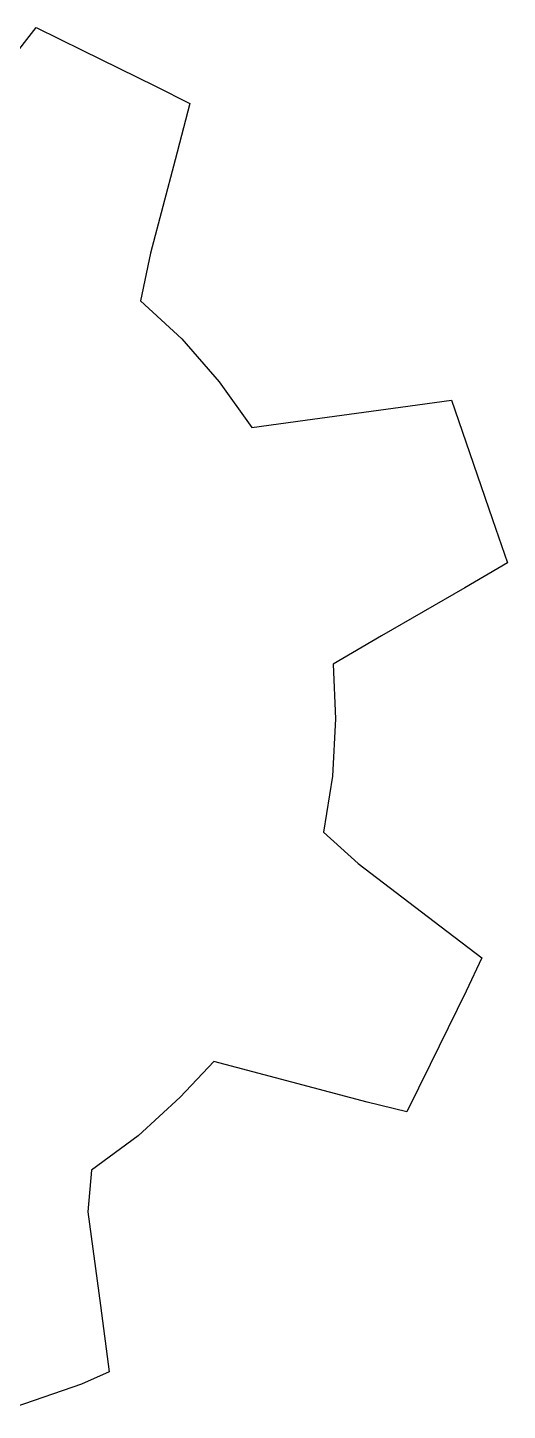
# Model space of a CAD drawing. Header units: metres. Extents: x 523 to 912, y 992 to 1102.
# Drawn here: x 807.151 to 807.782, y 1019.47 to 1021.289 of the extents above; entities that cross this region are included whole.
import ezdxf

# ---------------------------------------------------------------- set-up
doc = ezdxf.new("R2010")
doc.units = ezdxf.units.M

msp = doc.modelspace()

# ---------------------------------------------------------------- linework, layer by layer
at = {"layer": 'COMPONENT1'}
for p, q in [((807.1266, 1021.2436, 0.0001), (807.1617, 1021.2885, 0.0001)), ((807.1617, 1021.2885, 0.0001), (807.2221, 1021.2589, 0.0001)), ((807.2221, 1021.2589, 0.0001), (807.3189, 1021.2114, 0.0001)), ((807.3189, 1021.2114, 0.0001), (807.3641, 1021.1887, 0.0001)), ((807.3641, 1021.1887, 0.0001), (807.3445, 1021.1146, 0.0001)), ((807.3445, 1021.1146, 0.0001), (807.312, 1020.9917, 0.0001)), ((807.312, 1020.9917, 0.0001), (807.2989, 1020.9291, 0.0001)), ((807.2989, 1020.9291, 0.0001), (807.3533, 1020.879, 0.0001)), ((807.3533, 1020.879, 0.0001), (807.4027, 1020.8228, 0.0001)), ((807.4027, 1020.8228, 0.0001), (807.4456, 1020.7626, 0.0001)), ((807.6413, 1020.7892, 0.0001), (807.7084, 1020.7984, 0.0001)), ((807.7084, 1020.7984, 0.0001), (807.7272, 1020.7437, 0.0001)), ((807.5157, 1020.7721, 0.0001), (807.6413, 1020.7892, 0.0001)), ((807.4456, 1020.7626, 0.0001), (807.5157, 1020.7721, 0.0001)), ((807.7272, 1020.7437, 0.0001), (807.7622, 1020.6414, 0.0001)), ((807.7622, 1020.6414, 0.0001), (807.7818, 1020.5844, 0.0001)), ((807.7818, 1020.5844, 0.0001), (807.7257, 1020.5518, 0.0001)), ((807.7257, 1020.5518, 0.0001), (807.6161, 1020.4883, 0.0001)), ((807.6161, 1020.4883, 0.0001), (807.5525, 1020.4514, 0.0001)), ((807.5525, 1020.4514, 0.0001), (807.5558, 1020.3792, 0.0001)), ((807.5558, 1020.3792, 0.0001), (807.5518, 1020.304, 0.0001)), ((807.5518, 1020.304, 0.0001), (807.5399, 1020.2301, 0.0001)), ((807.5399, 1020.2301, 0.0001), (807.5856, 1020.1888, 0.0001)), ((807.5856, 1020.1888, 0.0001), (807.6857, 1020.1125, 0.0001)), ((807.6857, 1020.1125, 0.0001), (807.7482, 1020.0648, 0.0001)), ((807.7482, 1020.0648, 0.0001), (807.7277, 1020.021, 0.0001)), ((807.7277, 1020.021, 0.0001), (807.6803, 1019.9245, 0.0001)), ((807.3957, 1019.9284, 0.0001), (807.3513, 1019.8814, 0.0001)), ((807.4765, 1019.9069, 0.0001), (807.3957, 1019.9284, 0.0001)), ((807.6803, 1019.9245, 0.0001), (807.6497, 1019.8621, 0.0001)), ((807.5975, 1019.8749, 0.0001), (807.4765, 1019.9069, 0.0001)), ((807.3513, 1019.8814, 0.0001), (807.2958, 1019.8305, 0.0001)), ((807.6497, 1019.8621, 0.0001), (807.5975, 1019.8749, 0.0001)), ((807.2958, 1019.8305, 0.0001), (807.2345, 1019.7856, 0.0001)), ((807.2345, 1019.7856, 0.0001), (807.2296, 1019.7306, 0.0001)), ((807.2296, 1019.7306, 0.0001), (807.2462, 1019.6077, 0.0001)), ((807.2462, 1019.6077, 0.0001), (807.258, 1019.5202, 0.0001)), ((807.2214, 1019.5041, 0.0001), (807.121, 1019.4696, 0.0001)), ((807.258, 1019.5202, 0.0001), (807.2214, 1019.5041, 0.0001))]:
    msp.add_line(p, q, dxfattribs=at)

doc.saveas('drawing.dxf')
